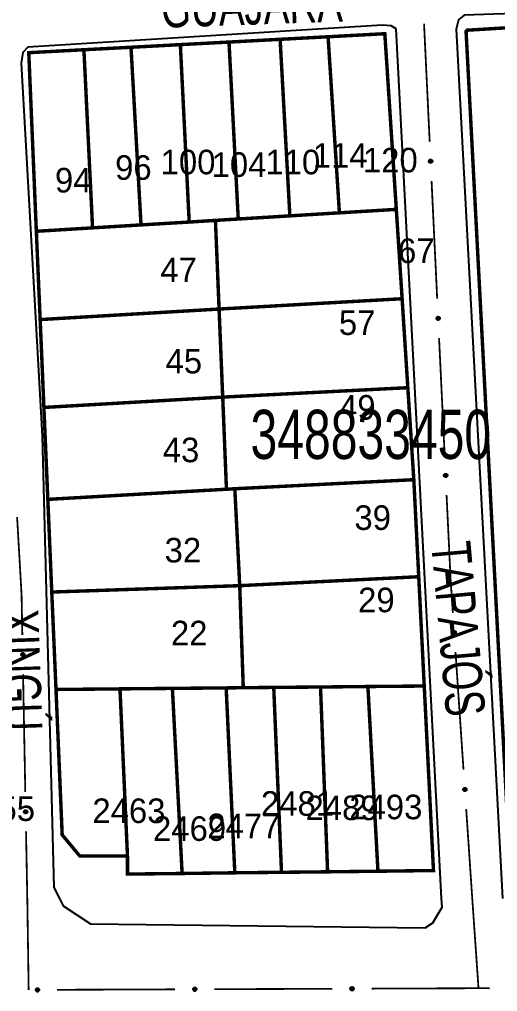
# Model space of a CAD drawing. Extents: x 202481 to 204056, y 4838981 to 4840330.
# Drawn here: x 203195.1 to 203243.7, y 4839888.1 to 4839987 of the extents above; entities that cross this region are included whole.
import ezdxf
from ezdxf.enums import TextEntityAlignment as Align

# ---------------------------------------------------------------- set-up
doc = ezdxf.new("R2010")
doc.units = 0
doc.header["$LTSCALE"] = 1.5
doc.header["$MEASUREMENT"] = 0
for name, color, linetype in [('CD_MALHA_LOTES', 7, 'CONTINUOUS'), ('CD_TXT_QUADRA', 7, 'CONTINUOUS'), ('RU-QUADRA', 210, 'CONTINUOUS'), ('SV-EIXO-RUA-PAV', 20, 'CONTINUOUS'), ('SV-RUA-PAVIM', 7, 'CONTINUOUS'), ('SV-TXT-RUA-PAV', 7, 'CONTINUOUS'), ('Th_NmrPort', 1, 'CONTINUOUS')]:
    doc.layers.add(name, color=color, linetype=linetype)
doc.styles.add('ARIAL', font='ARIAL.SHX')

msp = doc.modelspace()

# ---------------------------------------------------------------- linework, layer by layer
at = {"layer": 'CD_MALHA_LOTES', "linetype": 'Continuous', "const_width": 0.35, "flags": 128}
for points in [[(203240.52, 4839985.87), (203276.7, 4839988.07)], [(203216.41, 4839984.67), (203221.61, 4839984.95)], [(203221.61, 4839984.95), (203226.49, 4839985.21)], [(203222.6, 4839966.99), (203221.61, 4839984.95)], [(203226.49, 4839985.21), (203232.26, 4839985.52), (203233.43, 4839967.65)], [(203227.64, 4839967.3), (203226.49, 4839985.21)], [(203280.33, 4839901.01), (203244.99, 4839900.74), (203240.52, 4839985.87)], [(203201.65, 4839983.89), (203206.44, 4839984.14)], [(203206.44, 4839984.14), (203211.46, 4839984.41)], [(203207.46, 4839966.07), (203206.44, 4839984.14)], [(203211.46, 4839984.41), (203216.41, 4839984.67)], [(203212.36, 4839966.36), (203211.46, 4839984.41)], [(203217.35, 4839966.67), (203216.41, 4839984.67)], [(203201.65, 4839983.89), (203196.04, 4839983.59), (203196.81, 4839965.42)], [(203202.53, 4839965.77), (203201.65, 4839983.89)], [(203227.64, 4839967.3), (203222.6, 4839966.99)], [(203233.43, 4839967.65), (203227.64, 4839967.3)], [(203233.43, 4839967.65), (203234.02, 4839958.56)], [(203212.36, 4839966.36), (203207.46, 4839966.07)], [(203215.03, 4839966.53), (203212.36, 4839966.36)], [(203215.03, 4839966.53), (203217.35, 4839966.67)], [(203215.4, 4839957.51), (203215.03, 4839966.53)], [(203222.6, 4839966.99), (203217.35, 4839966.67)], [(203196.81, 4839965.42), (203202.53, 4839965.77)], [(203196.81, 4839965.42), (203197.2, 4839956.44)], [(203207.46, 4839966.07), (203202.53, 4839965.77)], [(203215.4, 4839957.51), (203234.02, 4839958.56)], [(203234.02, 4839958.56), (203234.6, 4839949.51)], [(203197.2, 4839956.44), (203215.4, 4839957.51)], [(203215.77, 4839948.55), (203215.4, 4839957.51)], [(203197.58, 4839947.5), (203197.2, 4839956.44)], [(203215.77, 4839948.55), (203234.6, 4839949.51)], [(203234.6, 4839949.51), (203235.21, 4839940.15)], [(203197.58, 4839947.5), (203215.77, 4839948.55)], [(203216.15, 4839939.18), (203215.77, 4839948.55)], [(203197.98, 4839938.15), (203197.58, 4839947.5)], [(203217, 4839939.23), (203235.21, 4839940.15)], [(203235.21, 4839940.15), (203235.71, 4839930.28)], [(203197.98, 4839938.15), (203216.15, 4839939.18)], [(203217, 4839939.23), (203216.15, 4839939.18)], [(203217.5, 4839929.37), (203217, 4839939.23)], [(203198.38, 4839928.72), (203197.98, 4839938.15)], [(203217.5, 4839929.37), (203235.71, 4839930.28)], [(203235.71, 4839930.28), (203236.27, 4839919.16)], [(203198.38, 4839928.72), (203217.5, 4839929.37)], [(203198.81, 4839918.81), (203198.38, 4839928.72)], [(203217.86, 4839918.99), (203217.5, 4839929.37)], [(203198.81, 4839918.81), (203205.32, 4839918.87)], [(203206.08, 4839901.88), (203201.22, 4839901.88), (203199.44, 4839904.02), (203198.81, 4839918.81)], [(203205.32, 4839918.87), (203210.65, 4839918.92)], [(203206.08, 4839901.88), (203205.32, 4839918.87)], [(203210.65, 4839918.92), (203216.12, 4839918.97)], [(203211.64, 4839900.09), (203210.65, 4839918.92)], [(203216.12, 4839918.97), (203217.86, 4839918.99)], [(203217, 4839900.16), (203216.12, 4839918.97)], [(203220.96, 4839919.02), (203217.86, 4839918.99)], [(203220.96, 4839919.02), (203225.72, 4839919.06)], [(203221.75, 4839900.21), (203220.96, 4839919.02)], [(203225.72, 4839919.06), (203230.54, 4839919.11)], [(203226.44, 4839900.26), (203225.72, 4839919.06)], [(203230.54, 4839919.11), (203236.27, 4839919.16)], [(203231.56, 4839900.32), (203230.54, 4839919.11)], [(203236.27, 4839919.16), (203237.21, 4839900.39), (203231.56, 4839900.32)], [(203211.64, 4839900.09), (203206.08, 4839900.03), (203206.08, 4839901.88)], [(203217, 4839900.16), (203211.64, 4839900.09)], [(203221.75, 4839900.21), (203217, 4839900.16)], [(203226.44, 4839900.26), (203221.75, 4839900.21)], [(203231.56, 4839900.32), (203226.44, 4839900.26)]]:
    msp.add_lwpolyline(points, dxfattribs=at)
at = {"layer": 'RU-QUADRA', "linetype": 'Continuous', "const_width": 0.18, "flags": 128}
msp.add_lwpolyline([(203240.52, 4839985.87), (203276.7, 4839988.07), (203280.33, 4839901.01), (203244.99, 4839900.74), (203241.7, 4839963.23)], close=True, dxfattribs=at)
at = {"layer": 'RU-QUADRA', "linetype": 'Continuous'}
for points in [[(203221.61, 4839984.95, 0.18, 0.18, 0), (203226.49, 4839985.21, 0.18, 0.18, 0)], [(203226.49, 4839985.21, 0.18, 0.18, 0), (203232.26, 4839985.52, 0.18, 0.18, 0)], [(203232.26, 4839985.52, 0.18, 0.18, 0), (203233.43, 4839967.65, 0.18, 0.18, 0)], [(203201.65, 4839983.89, 0.18, 0.18, 0), (203206.44, 4839984.14, 0.18, 0.18, 0)], [(203206.44, 4839984.14, 0.18, 0.18, 0), (203211.46, 4839984.41, 0.18, 0.18, 0)], [(203211.46, 4839984.41, 0.18, 0.18, 0), (203216.41, 4839984.67, 0.18, 0.18, 0)], [(203216.41, 4839984.67, 0.18, 0.18, 0), (203221.61, 4839984.95, 0.18, 0.18, 0)], [(203196.04, 4839983.59, 0.18, 0.18, 0), (203201.65, 4839983.89, 0.18, 0.18, 0)], [(203233.43, 4839967.65, 0.18, 0.18, 0), (203234.02, 4839958.56, 0.18, 0.18, 0)], [(203197.2, 4839956.44, 0.18, 0.18, 0), (203196.81, 4839965.42, 0.18, 0.18, 0)], [(203234.02, 4839958.56, 0.18, 0.18, 0), (203234.6, 4839949.51, 0.18, 0.18, 0)], [(203197.58, 4839947.5, 0.18, 0.18, 0), (203197.2, 4839956.44, 0.18, 0.18, 0)], [(203234.6, 4839949.51, 0.18, 0.18, 0), (203235.21, 4839940.15, 0.18, 0.18, 0)], [(203235.21, 4839940.15, 0.18, 0.18, 0), (203235.71, 4839930.28, 0.18, 0.18, 0)], [(203198.38, 4839928.72, 0.18, 0.18, 0), (203197.98, 4839938.15, 0.18, 0.18, 0)], [(203235.71, 4839930.28, 0.18, 0.18, 0), (203236.27, 4839919.16, 0.18, 0.18, 0)], [(203198.81, 4839918.81, 0.18, 0.18, 0), (203198.38, 4839928.72, 0.18, 0.18, 0)], [(203199.44, 4839904.02, 0.18, 0.18, 0), (203198.81, 4839918.81, 0.18, 0.18, 0)], [(203236.27, 4839919.16, 0.18, 0.18, 0), (203237.21, 4839900.39, 0.18, 0.18, 0)], [(203201.22, 4839901.88, 0.18, 0.18, 0), (203199.44, 4839904.02, 0.18, 0.18, 0)], [(203206.08, 4839901.88, 0.18, 0.18, 0), (203201.22, 4839901.88, 0.18, 0.18, 0)], [(203206.08, 4839900.03, 0.18, 0.18, 0), (203206.08, 4839901.88, 0.18, 0.18, 0)], [(203211.64, 4839900.09, 0.18, 0.18, 0), (203206.08, 4839900.03, 0.18, 0.18, 0)], [(203217, 4839900.16, 0.18, 0.18, 0), (203211.64, 4839900.09, 0.18, 0.18, 0)], [(203221.75, 4839900.21, 0.18, 0.18, 0), (203217, 4839900.16, 0.18, 0.18, 0)], [(203226.44, 4839900.26, 0.18, 0.18, 0), (203221.75, 4839900.21, 0.18, 0.18, 0)], [(203231.56, 4839900.32, 0.18, 0.18, 0), (203226.44, 4839900.26, 0.18, 0.18, 0)], [(203237.21, 4839900.39, 0.18, 0.18, 0), (203231.56, 4839900.32, 0.18, 0.18, 0)]]:
    msp.add_lwpolyline(points, format="xyseb", dxfattribs=at)
at = {"layer": 'RU-QUADRA', "linetype": 'Continuous', "const_width": 0.18, "flags": 128}
for points in [[(203196.81, 4839965.42), (203196.04, 4839983.59)], [(203197.98, 4839938.15), (203197.58, 4839947.5)]]:
    msp.add_lwpolyline(points, dxfattribs=at)
at = {"layer": 'SV-EIXO-RUA-PAV', "const_width": 0.18}
for points in [[(203236.250595, 4839986.528363), (203236.823478, 4839974.542046)], [(203237.014439, 4839970.546607), (203237.587321, 4839958.560289)], [(203237.778282, 4839954.56485), (203238.351165, 4839942.578533)], [(203238.542126, 4839938.583094), (203238.924048, 4839930.592216)], [(203194.852926, 4839936.350633), (203195.255696, 4839929.36223)], [(203238.924048, 4839930.592216), (203238.96, 4839929.84)], [(203238.96, 4839929.84), (203239.180234, 4839926.600552)], [(203195.255696, 4839929.36223), (203195.31, 4839928.42)], [(203195.31, 4839928.42), (203195.386196, 4839924.364509)], [(203239.451549, 4839922.609764), (203240.265492, 4839910.6374)], [(203195.461337, 4839920.365215), (203195.686759, 4839908.367332)], [(203240.536806, 4839906.646612), (203241.147264, 4839897.667339)], [(203195.7619, 4839904.368038), (203195.87461, 4839898.369097)], [(203195.87461, 4839898.369097), (203195.89, 4839897.55)], [(203195.89, 4839897.55), (203196.025323, 4839888.551017)], [(203241.147264, 4839897.667339), (203241.16, 4839897.48)], [(203241.16, 4839897.48), (203241.783635, 4839888.501633)], [(203196.025323, 4839888.551017), (203196.03, 4839888.24)], [(203198.927774, 4839888.25881), (203210.927692, 4839888.303088)], [(203214.927665, 4839888.317847), (203226.927583, 4839888.362125)], [(203230.927556, 4839888.376884), (203241.927481, 4839888.417472)], [(203241.783635, 4839888.501633), (203241.79, 4839888.41)], [(203241.927481, 4839888.417472), (203242.62, 4839888.42)], [(203242.62, 4839888.42), (203242.927303, 4839888.409673)]]:
    msp.add_lwpolyline(points, dxfattribs=at)
at = {"layer": 'SV-EIXO-RUA-PAV'}
for points in [[(203237.022054, 4839972.693098), (203237.058711, 4839972.660722), (203237.083596, 4839972.625399), (203237.095872, 4839972.589965), (203237.098554, 4839972.555824), (203237.097365, 4839972.520587), (203237.088328, 4839972.485326), (203237.069629, 4839972.448411), (203237.037409, 4839972.41141), (203236.999549, 4839972.388297), (203236.965454, 4839972.374403), (203236.930015, 4839972.369556), (203236.895803, 4839972.371284), (203236.859486, 4839972.381883), (203236.822261, 4839972.401197), (203236.78584, 4839972.434497), (203236.761681, 4839972.469293), (203236.750708, 4839972.503879), (203236.74606, 4839972.539537), (203236.747705, 4839972.575497), (203236.756776, 4839972.610059), (203236.77629, 4839972.647504), (203236.809633, 4839972.683016), (203236.844063, 4839972.707508), (203236.878485, 4839972.718964), (203236.913695, 4839972.722749), (203236.949051, 4839972.721986), (203236.984875, 4839972.714378), (203237.022054, 4839972.693098)], [(203237.785898, 4839956.711342), (203237.822555, 4839956.678965), (203237.84744, 4839956.643643), (203237.859715, 4839956.608208), (203237.862398, 4839956.574068), (203237.861209, 4839956.538831), (203237.852172, 4839956.503569), (203237.833473, 4839956.466654), (203237.801253, 4839956.429654), (203237.763393, 4839956.40654), (203237.729298, 4839956.392646), (203237.693859, 4839956.387799), (203237.659647, 4839956.389528), (203237.62333, 4839956.400126), (203237.586105, 4839956.419441), (203237.549684, 4839956.45274), (203237.525525, 4839956.487536), (203237.514552, 4839956.522122), (203237.509904, 4839956.557781), (203237.511549, 4839956.59374), (203237.520619, 4839956.628303), (203237.540134, 4839956.665747), (203237.573477, 4839956.701259), (203237.607907, 4839956.725751), (203237.642329, 4839956.737207), (203237.677538, 4839956.740993), (203237.712895, 4839956.74023), (203237.748719, 4839956.732621), (203237.785898, 4839956.711342)], [(203238.549741, 4839940.729585), (203238.586399, 4839940.697208), (203238.611283, 4839940.661886), (203238.623559, 4839940.626452), (203238.626242, 4839940.592311), (203238.625053, 4839940.557074), (203238.616016, 4839940.521812), (203238.597317, 4839940.484898), (203238.565097, 4839940.447897), (203238.527237, 4839940.424783), (203238.493141, 4839940.41089), (203238.457702, 4839940.406042), (203238.423491, 4839940.407771), (203238.387174, 4839940.418369), (203238.349949, 4839940.437684), (203238.313528, 4839940.470984), (203238.289369, 4839940.50578), (203238.278395, 4839940.540365), (203238.273748, 4839940.576024), (203238.275393, 4839940.611984), (203238.284463, 4839940.646546), (203238.303978, 4839940.683991), (203238.33732, 4839940.719503), (203238.371751, 4839940.743994), (203238.406173, 4839940.755451), (203238.441382, 4839940.759236), (203238.476739, 4839940.758473), (203238.512563, 4839940.750865), (203238.549741, 4839940.729585)], [(203239.415973, 4839924.755974), (203239.453274, 4839924.724341), (203239.478865, 4839924.689527), (203239.491851, 4839924.654347), (203239.49522, 4839924.620267), (203239.49474, 4839924.585013), (203239.486415, 4839924.549577), (203239.468462, 4839924.512293), (203239.436993, 4839924.474652), (203239.399606, 4839924.450781), (203239.365797, 4839924.436204), (203239.330463, 4839924.430645), (203239.296223, 4839924.431685), (203239.2597, 4839924.44155), (203239.222094, 4839924.460112), (203239.18501, 4839924.492672), (203239.160157, 4839924.526975), (203239.148489, 4839924.561333), (203239.143125, 4839924.596891), (203239.144046, 4839924.632876), (203239.152419, 4839924.667614), (203239.171177, 4839924.705444), (203239.203798, 4839924.74162), (203239.237728, 4839924.766799), (203239.271913, 4839924.778946), (203239.307039, 4839924.783439), (203239.342404, 4839924.783387), (203239.378374, 4839924.776501), (203239.415973, 4839924.755974)], [(203195.531129, 4839922.510585), (203195.566833, 4839922.47716), (203195.590684, 4839922.441132), (203195.601928, 4839922.405356), (203195.603621, 4839922.371152), (203195.601411, 4839922.335965), (203195.591357, 4839922.300979), (203195.571596, 4839922.264622), (203195.538318, 4839922.22857), (203195.499804, 4839922.206563), (203195.465321, 4839922.193663), (203195.429756, 4839922.189844), (203195.395609, 4839922.192563), (203195.359614, 4839922.204209), (203195.322964, 4839922.224594), (203195.287523, 4839922.258934), (203195.264383, 4839922.294416), (203195.254415, 4839922.329305), (203195.250803, 4839922.365083), (203195.253489, 4839922.40098), (203195.263556, 4839922.435265), (203195.284148, 4839922.472129), (203195.318505, 4839922.50666), (203195.35363, 4839922.530144), (203195.38837, 4839922.540599), (203195.423674, 4839922.543362), (203195.458994, 4839922.541575), (203195.494583, 4839922.532932), (203195.531129, 4839922.510585)], [(203240.501231, 4839908.792822), (203240.538532, 4839908.76119), (203240.564122, 4839908.726375), (203240.577108, 4839908.691195), (203240.580478, 4839908.657115), (203240.579998, 4839908.621861), (203240.571672, 4839908.586425), (203240.55372, 4839908.549141), (203240.522251, 4839908.5115), (203240.484864, 4839908.487629), (203240.451054, 4839908.473053), (203240.41572, 4839908.467493), (203240.381481, 4839908.468533), (203240.344958, 4839908.478398), (203240.307352, 4839908.49696), (203240.270268, 4839908.52952), (203240.245414, 4839908.563823), (203240.233747, 4839908.598181), (203240.228383, 4839908.633739), (203240.229304, 4839908.669724), (203240.237677, 4839908.704462), (203240.256434, 4839908.742292), (203240.289056, 4839908.778468), (203240.322986, 4839908.803647), (203240.357171, 4839908.815794), (203240.392297, 4839908.820287), (203240.427662, 4839908.820235), (203240.463632, 4839908.813349), (203240.501231, 4839908.792822)], [(203195.831691, 4839906.513408), (203195.867395, 4839906.479983), (203195.891246, 4839906.443955), (203195.90249, 4839906.40818), (203195.904183, 4839906.373976), (203195.901974, 4839906.338788), (203195.891919, 4839906.303803), (203195.872159, 4839906.267445), (203195.83888, 4839906.231394), (203195.800367, 4839906.209386), (203195.765883, 4839906.196486), (203195.730319, 4839906.192667), (203195.696171, 4839906.195386), (203195.660176, 4839906.207032), (203195.623527, 4839906.227418), (203195.588086, 4839906.261758), (203195.564945, 4839906.297239), (203195.554978, 4839906.332128), (203195.551365, 4839906.367907), (203195.554051, 4839906.403804), (203195.564119, 4839906.438089), (203195.58471, 4839906.474952), (203195.619067, 4839906.509483), (203195.654193, 4839906.532967), (203195.688932, 4839906.543422), (203195.724237, 4839906.546186), (203195.759556, 4839906.544399), (203195.795145, 4839906.535756), (203195.831691, 4839906.513408)], [(203196.783702, 4839888.36098), (203196.817662, 4839888.396176), (203196.854046, 4839888.41948), (203196.889987, 4839888.430183), (203196.924213, 4839888.431359), (203196.959363, 4839888.428619), (203196.994193, 4839888.418038), (203197.030248, 4839888.39773), (203197.065793, 4839888.363911), (203197.087216, 4839888.32507), (203197.099594, 4839888.290396), (203197.102876, 4839888.254777), (203197.099642, 4839888.220675), (203197.087454, 4839888.18486), (203197.066518, 4839888.148523), (203197.031646, 4839888.113604), (203196.995819, 4839888.091001), (203196.960784, 4839888.081562), (203196.924955, 4839888.07849), (203196.889103, 4839888.081718), (203196.854974, 4839888.092302), (203196.818425, 4839888.113447), (203196.784416, 4839888.148322), (203196.761465, 4839888.183797), (203196.751537, 4839888.218691), (203196.749306, 4839888.254033), (203196.751626, 4839888.289322), (203196.760805, 4839888.324776), (203196.783702, 4839888.36098)], [(203212.783593, 4839888.420017), (203212.817553, 4839888.455213), (203212.853937, 4839888.478517), (203212.889878, 4839888.48922), (203212.924104, 4839888.490396), (203212.959254, 4839888.487656), (203212.994084, 4839888.477074), (203213.030139, 4839888.456767), (203213.065684, 4839888.422948), (203213.087107, 4839888.384107), (203213.099485, 4839888.349432), (203213.102767, 4839888.313814), (203213.099533, 4839888.279712), (203213.087345, 4839888.243897), (203213.066409, 4839888.207559), (203213.031537, 4839888.17264), (203212.99571, 4839888.150038), (203212.960675, 4839888.140599), (203212.924846, 4839888.137527), (203212.888994, 4839888.140754), (203212.854865, 4839888.151338), (203212.818316, 4839888.172484), (203212.784307, 4839888.207358), (203212.761356, 4839888.242834), (203212.751428, 4839888.277728), (203212.749197, 4839888.31307), (203212.751517, 4839888.348358), (203212.760696, 4839888.383813), (203212.783593, 4839888.420017)], [(203228.783484, 4839888.479054), (203228.817444, 4839888.51425), (203228.853829, 4839888.537554), (203228.889769, 4839888.548257), (203228.923995, 4839888.549433), (203228.959146, 4839888.546693), (203228.993975, 4839888.536111), (203229.03003, 4839888.515804), (203229.065575, 4839888.481985), (203229.086998, 4839888.443144), (203229.099376, 4839888.408469), (203229.102658, 4839888.372851), (203229.099424, 4839888.338749), (203229.087236, 4839888.302934), (203229.0663, 4839888.266596), (203229.031428, 4839888.231677), (203228.995602, 4839888.209075), (203228.960566, 4839888.199636), (203228.924737, 4839888.196563), (203228.888885, 4839888.199791), (203228.854756, 4839888.210375), (203228.818207, 4839888.231521), (203228.784199, 4839888.266395), (203228.761248, 4839888.301871), (203228.751319, 4839888.336764), (203228.749088, 4839888.372106), (203228.751408, 4839888.407395), (203228.760587, 4839888.442849), (203228.783484, 4839888.479054)]]:
    msp.add_lwpolyline(points, close=True, dxfattribs=at)
for points in [[(203236.747705, 4839972.575497), (203236.761681, 4839972.469293)], [(203236.753082, 4839972.588473), (203236.772966, 4839972.45828)], [(203236.756776, 4839972.610059), (203236.78584, 4839972.434497)], [(203236.769172, 4839972.623394), (203236.803217, 4839972.425574)], [(203236.77629, 4839972.647504), (203236.822261, 4839972.401197)], [(203236.794673, 4839972.661497), (203236.840217, 4839972.394556)], [(203236.809633, 4839972.683016), (203236.859486, 4839972.381883)], [(203236.825951, 4839972.693046), (203236.876371, 4839972.381258)], [(203236.844063, 4839972.707508), (203236.895803, 4839972.371284)], [(203236.860672, 4839972.709732), (203236.912264, 4839972.37341)], [(203236.878485, 4839972.718964), (203236.930015, 4839972.369556)], [(203236.895783, 4839972.718241), (203236.94504, 4839972.373611)], [(203236.913695, 4839972.722749), (203236.965454, 4839972.374403)], [(203236.932648, 4839972.718637), (203236.984045, 4839972.386404)], [(203236.949051, 4839972.721986), (203236.999549, 4839972.388297)], [(203236.967048, 4839972.713451), (203237.018701, 4839972.404453)], [(203236.984875, 4839972.714378), (203237.037409, 4839972.41141)], [(203237.001708, 4839972.702812), (203237.051472, 4839972.433341)], [(203237.022054, 4839972.693098), (203237.069629, 4839972.448411)], [(203237.041305, 4839972.674651), (203237.078205, 4839972.474235)], [(203237.058711, 4839972.660722), (203237.088328, 4839972.485326)], [(203237.072984, 4839972.640647), (203237.091439, 4839972.511752)], [(203237.083596, 4839972.625399), (203237.097365, 4839972.520587)], [(203237.511549, 4839956.59374), (203237.525525, 4839956.487536)], [(203237.516926, 4839956.606717), (203237.53681, 4839956.476524)], [(203237.520619, 4839956.628303), (203237.549684, 4839956.45274)], [(203237.533016, 4839956.641638), (203237.56706, 4839956.443817)], [(203237.540134, 4839956.665747), (203237.586105, 4839956.419441)], [(203237.558517, 4839956.679741), (203237.604061, 4839956.4128)], [(203237.573477, 4839956.701259), (203237.62333, 4839956.400126)], [(203237.589795, 4839956.71129), (203237.640215, 4839956.399501)], [(203237.607907, 4839956.725751), (203237.659647, 4839956.389528)], [(203237.624515, 4839956.727976), (203237.676108, 4839956.391654)], [(203237.642329, 4839956.737207), (203237.693859, 4839956.387799)], [(203237.659627, 4839956.736484), (203237.708884, 4839956.391854)], [(203237.677538, 4839956.740993), (203237.729298, 4839956.392646)], [(203237.696492, 4839956.73688), (203237.747889, 4839956.404647)], [(203237.712895, 4839956.74023), (203237.763393, 4839956.40654)], [(203237.730892, 4839956.731694), (203237.782544, 4839956.422697)], [(203237.748719, 4839956.732621), (203237.801253, 4839956.429654)], [(203237.765552, 4839956.721056), (203237.815316, 4839956.451584)], [(203237.785898, 4839956.711342), (203237.833473, 4839956.466654)], [(203237.805148, 4839956.692895), (203237.842049, 4839956.492478)], [(203237.822555, 4839956.678965), (203237.852172, 4839956.503569)], [(203237.836827, 4839956.658891), (203237.855283, 4839956.529995)], [(203237.84744, 4839956.643643), (203237.861209, 4839956.538831)], [(203238.275393, 4839940.611984), (203238.289369, 4839940.50578)], [(203238.28077, 4839940.62496), (203238.300653, 4839940.494767)], [(203238.284463, 4839940.646546), (203238.313528, 4839940.470984)], [(203238.29686, 4839940.659881), (203238.330904, 4839940.462061)], [(203238.303978, 4839940.683991), (203238.349949, 4839940.437684)], [(203238.32236, 4839940.697984), (203238.367905, 4839940.431043)], [(203238.33732, 4839940.719503), (203238.387174, 4839940.418369)], [(203238.353639, 4839940.729533), (203238.404058, 4839940.417744)], [(203238.371751, 4839940.743994), (203238.423491, 4839940.407771)], [(203238.388359, 4839940.746219), (203238.439952, 4839940.409897)], [(203238.406173, 4839940.755451), (203238.457702, 4839940.406042)], [(203238.423471, 4839940.754728), (203238.472728, 4839940.410098)], [(203238.441382, 4839940.759236), (203238.493141, 4839940.41089)], [(203238.460336, 4839940.755124), (203238.511733, 4839940.422891)], [(203238.476739, 4839940.758473), (203238.527237, 4839940.424783)], [(203238.494736, 4839940.749938), (203238.546388, 4839940.44094)], [(203238.512563, 4839940.750865), (203238.565097, 4839940.447897)], [(203238.529396, 4839940.739299), (203238.57916, 4839940.469828)], [(203238.549741, 4839940.729585), (203238.597317, 4839940.484898)], [(203238.568992, 4839940.711138), (203238.605893, 4839940.510722)], [(203238.586399, 4839940.697208), (203238.616016, 4839940.521812)], [(203238.600671, 4839940.677134), (203238.619127, 4839940.548239)], [(203238.611283, 4839940.661886), (203238.625053, 4839940.557074)], [(203239.237728, 4839924.766799), (203239.296223, 4839924.431685)], [(203239.254289, 4839924.769358), (203239.312638, 4839924.434142)], [(203239.271913, 4839924.778946), (203239.330463, 4839924.430645)], [(203239.289222, 4839924.778571), (203239.345404, 4839924.435002)], [(203239.307039, 4839924.783439), (203239.365797, 4839924.436204)], [(203239.326072, 4839924.779708), (203239.384143, 4839924.448577)], [(203239.342404, 4839924.783387), (203239.399606, 4839924.450781)], [(203239.360569, 4839924.775215), (203239.418428, 4839924.46732)], [(203239.378374, 4839924.776501), (203239.436993, 4839924.474652)], [(203239.395436, 4839924.765277), (203239.450612, 4839924.496861)], [(203239.144046, 4839924.632876), (203239.160157, 4839924.526975)], [(203239.149161, 4839924.645958), (203239.17166, 4839924.516191)], [(203239.152419, 4839924.667614), (203239.18501, 4839924.492672)], [(203239.164545, 4839924.681196), (203239.202563, 4839924.484101)], [(203239.171177, 4839924.705444), (203239.222094, 4839924.460112)], [(203239.189274, 4839924.719804), (203239.24018, 4839924.453834)], [(203239.203798, 4839924.74162), (203239.2597, 4839924.44155)], [(203239.219911, 4839924.751976), (203239.276594, 4839924.441265)], [(203239.415973, 4839924.755974), (203239.468462, 4839924.512293)], [(203239.435591, 4839924.737918), (203239.476517, 4839924.538285)], [(203239.453274, 4839924.724341), (203239.486415, 4839924.549577)], [(203239.467948, 4839924.704558), (203239.488993, 4839924.57606)], [(203239.478865, 4839924.689527), (203239.49474, 4839924.585013)], [(203195.253489, 4839922.40098), (203195.264383, 4839922.294416)], [(203195.25924, 4839922.413796), (203195.275343, 4839922.283081)], [(203195.263556, 4839922.435265), (203195.287523, 4839922.258934)], [(203195.276334, 4839922.448236), (203195.304634, 4839922.249512)], [(203195.284148, 4839922.472129), (203195.322964, 4839922.224594)], [(203195.302928, 4839922.485584), (203195.34072, 4839922.217436)], [(203195.318505, 4839922.50666), (203195.359614, 4839922.204209)], [(203195.335107, 4839922.516213), (203195.376474, 4839922.203095)], [(203195.35363, 4839922.530144), (203195.395609, 4839922.192563)], [(203195.370296, 4839922.531887), (203195.412124, 4839922.194212)], [(203195.38837, 4839922.540599), (203195.429756, 4839922.189844)], [(203195.405639, 4839922.539375), (203195.444893, 4839922.193463)], [(203195.423674, 4839922.543362), (203195.465321, 4839922.193663)], [(203195.442501, 4839922.538703), (203195.484252, 4839922.20512)], [(203195.458994, 4839922.541575), (203195.499804, 4839922.206563)], [(203195.476736, 4839922.532522), (203195.519416, 4839922.222158)], [(203195.494583, 4839922.532932), (203195.538318, 4839922.22857)], [(203195.511073, 4839922.520884), (203195.55301, 4839922.250084)], [(203195.531129, 4839922.510585), (203195.571596, 4839922.264622)], [(203195.549837, 4839922.491588), (203195.580917, 4839922.290187)], [(203195.566833, 4839922.47716), (203195.591357, 4839922.300979)], [(203195.580518, 4839922.45668), (203195.595232, 4839922.327304)], [(203195.590684, 4839922.441132), (203195.601411, 4839922.335965)], [(203240.229304, 4839908.669724), (203240.245414, 4839908.563823)], [(203240.234419, 4839908.682807), (203240.256918, 4839908.55304)], [(203240.237677, 4839908.704462), (203240.270268, 4839908.52952)], [(203240.249803, 4839908.718044), (203240.287821, 4839908.520949)], [(203240.256434, 4839908.742292), (203240.307352, 4839908.49696)], [(203240.274532, 4839908.756653), (203240.325438, 4839908.490682)], [(203240.289056, 4839908.778468), (203240.344958, 4839908.478398)], [(203240.305168, 4839908.788824), (203240.361852, 4839908.478113)], [(203240.322986, 4839908.803647), (203240.381481, 4839908.468533)], [(203240.339546, 4839908.806206), (203240.397895, 4839908.47099)], [(203240.357171, 4839908.815794), (203240.41572, 4839908.467493)], [(203240.374479, 4839908.815419), (203240.430661, 4839908.47185)], [(203240.392297, 4839908.820287), (203240.451054, 4839908.473053)], [(203240.411329, 4839908.816557), (203240.469401, 4839908.485425)], [(203240.427662, 4839908.820235), (203240.484864, 4839908.487629)], [(203240.445826, 4839908.812064), (203240.503686, 4839908.504168)], [(203240.463632, 4839908.813349), (203240.522251, 4839908.5115)], [(203240.480694, 4839908.802125), (203240.535869, 4839908.533709)], [(203240.501231, 4839908.792822), (203240.55372, 4839908.549141)], [(203240.520849, 4839908.774766), (203240.561774, 4839908.575133)], [(203240.538532, 4839908.76119), (203240.571672, 4839908.586425)], [(203240.553205, 4839908.741406), (203240.574251, 4839908.612908)], [(203240.564122, 4839908.726375), (203240.579998, 4839908.621861)], [(203195.554051, 4839906.403804), (203195.564945, 4839906.297239)], [(203195.559802, 4839906.416619), (203195.575906, 4839906.285904)], [(203195.564119, 4839906.438089), (203195.588086, 4839906.261758)], [(203195.576897, 4839906.451059), (203195.605196, 4839906.252335)], [(203195.58471, 4839906.474952), (203195.623527, 4839906.227418)], [(203195.60349, 4839906.488407), (203195.641283, 4839906.220259)], [(203195.619067, 4839906.509483), (203195.660176, 4839906.207032)], [(203195.635669, 4839906.519037), (203195.677036, 4839906.205918)], [(203195.654193, 4839906.532967), (203195.696171, 4839906.195386)], [(203195.670859, 4839906.53471), (203195.712687, 4839906.197035)], [(203195.688932, 4839906.543422), (203195.730319, 4839906.192667)], [(203195.706202, 4839906.542198), (203195.745455, 4839906.196286)], [(203195.724237, 4839906.546186), (203195.765883, 4839906.196486)], [(203195.743063, 4839906.541526), (203195.784814, 4839906.207943)], [(203195.759556, 4839906.544399), (203195.800367, 4839906.209386)], [(203195.777298, 4839906.535345), (203195.819978, 4839906.224981)], [(203195.795145, 4839906.535756), (203195.83888, 4839906.231394)], [(203195.811636, 4839906.523708), (203195.853572, 4839906.252908)], [(203195.831691, 4839906.513408), (203195.872159, 4839906.267445)], [(203195.8504, 4839906.494411), (203195.881479, 4839906.29301)], [(203195.867395, 4839906.479983), (203195.891919, 4839906.303803)], [(203195.88108, 4839906.459504), (203195.895794, 4839906.330128)], [(203195.891246, 4839906.443955), (203195.901974, 4839906.338788)], [(203196.749306, 4839888.254033), (203197.099594, 4839888.290396)], [(203196.751537, 4839888.218691), (203197.102876, 4839888.254777)], [(203196.751626, 4839888.289322), (203197.087216, 4839888.32507)], [(203196.753021, 4839888.23594), (203197.099486, 4839888.269967)], [(203196.754249, 4839888.272787), (203197.088424, 4839888.309498)], [(203196.759974, 4839888.200488), (203197.098243, 4839888.237214)], [(203196.760805, 4839888.324776), (203197.065793, 4839888.363911)], [(203196.760946, 4839888.306925), (203197.071919, 4839888.344915)], [(203196.761465, 4839888.183797), (203197.099642, 4839888.220675)], [(203196.773101, 4839888.341083), (203197.044503, 4839888.378927)], [(203196.775115, 4839888.165066), (203197.088822, 4839888.201701)], [(203196.783702, 4839888.36098), (203197.030248, 4839888.39773)], [(203196.784416, 4839888.148322), (203197.087454, 4839888.18486)], [(203196.802979, 4839888.3794), (203197.004826, 4839888.407435)], [(203196.817662, 4839888.396176), (203196.994193, 4839888.418038)], [(203196.838346, 4839888.40955), (203196.967929, 4839888.422309)], [(203196.854046, 4839888.41948), (203196.959363, 4839888.428619)], [(203212.749197, 4839888.31307), (203213.099485, 4839888.349432)], [(203212.751428, 4839888.277728), (203213.102767, 4839888.313814)], [(203212.751517, 4839888.348358), (203213.087107, 4839888.384107)], [(203212.752912, 4839888.294977), (203213.099377, 4839888.329004)], [(203212.75414, 4839888.331824), (203213.088315, 4839888.368534)], [(203212.759865, 4839888.259525), (203213.098134, 4839888.296251)], [(203212.760696, 4839888.383813), (203213.065684, 4839888.422948)], [(203212.760837, 4839888.365962), (203213.07181, 4839888.403951)], [(203212.761356, 4839888.242834), (203213.099533, 4839888.279712)], [(203212.772992, 4839888.40012), (203213.044394, 4839888.437964)], [(203212.775006, 4839888.224103), (203213.088713, 4839888.260738)], [(203212.783593, 4839888.420017), (203213.030139, 4839888.456767)], [(203212.784307, 4839888.207358), (203213.087345, 4839888.243897)], [(203212.80287, 4839888.438437), (203213.004717, 4839888.466472)], [(203212.805146, 4839888.191465), (203213.073834, 4839888.225205)], [(203212.817553, 4839888.455213), (203212.994084, 4839888.477074)], [(203212.818316, 4839888.172484), (203213.066409, 4839888.207559)], [(203212.838237, 4839888.468587), (203212.96782, 4839888.481346)], [(203212.842089, 4839888.164311), (203213.041217, 4839888.189607)], [(203212.853937, 4839888.478517), (203212.959254, 4839888.487656)], [(203212.854865, 4839888.151338), (203213.031537, 4839888.17264)], [(203228.749088, 4839888.372106), (203229.099376, 4839888.408469)], [(203228.751319, 4839888.336764), (203229.102658, 4839888.372851)], [(203228.751408, 4839888.407395), (203229.086998, 4839888.443144)], [(203228.752803, 4839888.354013), (203229.099268, 4839888.388041)], [(203228.754032, 4839888.39086), (203229.088206, 4839888.427571)], [(203228.759756, 4839888.318561), (203229.098025, 4839888.355287)], [(203228.760587, 4839888.442849), (203229.065575, 4839888.481985)], [(203228.760728, 4839888.424998), (203229.071701, 4839888.462988)], [(203228.761248, 4839888.301871), (203229.099424, 4839888.338749)], [(203228.772883, 4839888.459157), (203229.044285, 4839888.497)], [(203228.774897, 4839888.283139), (203229.088604, 4839888.319775)], [(203228.783484, 4839888.479054), (203229.03003, 4839888.515804)], [(203228.784199, 4839888.266395), (203229.087236, 4839888.302934)], [(203228.802761, 4839888.497474), (203229.004609, 4839888.525509)], [(203228.805037, 4839888.250502), (203229.073725, 4839888.284242)], [(203228.817444, 4839888.51425), (203228.993975, 4839888.536111)], [(203228.818207, 4839888.231521), (203229.0663, 4839888.266596)], [(203228.838128, 4839888.527624), (203228.967711, 4839888.540383)], [(203228.84198, 4839888.223347), (203229.041108, 4839888.248644)], [(203228.853829, 4839888.537554), (203228.959146, 4839888.546693)], [(203228.854756, 4839888.210375), (203229.031428, 4839888.231677)], [(203228.876158, 4839888.205735), (203229.007101, 4839888.219863)], [(203228.888885, 4839888.199791), (203228.995602, 4839888.209075)], [(203196.805255, 4839888.132428), (203197.073943, 4839888.166168)], [(203196.818425, 4839888.113447), (203197.066518, 4839888.148523)], [(203196.842198, 4839888.105274), (203197.041326, 4839888.13057)], [(203196.854974, 4839888.092302), (203197.031646, 4839888.113604)], [(203196.876376, 4839888.087661), (203197.007319, 4839888.10179)], [(203196.889103, 4839888.081718), (203196.995819, 4839888.091001)], [(203212.876267, 4839888.146698), (203213.00721, 4839888.160826)], [(203212.888994, 4839888.140754), (203212.99571, 4839888.150038)]]:
    msp.add_lwpolyline(points, dxfattribs=at)
at = {"layer": 'SV-RUA-PAVIM', "linetype": 'Continuous'}
for points in [[(203284.65, 4839897.55, 6.32), (203285.08, 4839898.71, 6.32), (203282.76, 4839981.11, 6.32), (203282.56, 4839987.98, 5.77), (203281.88, 4839988.78, 5.77), (203280.74, 4839989.07, 5.78), (203247.39, 4839987.65, 5.89), (203240.32, 4839987.41, 5.91), (203239.74, 4839986.94, 5.91), (203239.52, 4839985.97, 6.07), (203244.23, 4839897.55, 6.06)], [(203238.04, 4839897.55, 6.01), (203233.42, 4839986.01, 6.01), (203232.91, 4839986.33, 6.01), (203231.98, 4839986.38, 6.01), (203195.93, 4839984.16, 5.81), (203195.43, 4839983.6, 5.82), (203195.28, 4839982.54, 5.79), (203197.4, 4839944.61, 5.66)], [(203197.4, 4839944.61, 5.66), (203198.59, 4839898.66, 5.66), (203199.16, 4839897.55, 5.66)], [(203199.16, 4839897.55, 5.66), (203199.54, 4839896.81, 5.66), (203202.31, 4839894.98, 5.67), (203236.35, 4839894.57, 5.7), (203237.14, 4839895.06, 5.7), (203238.09, 4839896.65, 5.7), (203238.04, 4839897.55, 6.01)]]:
    msp.add_polyline3d(points, dxfattribs=at)

# ---------------------------------------------------------------- texts
at = {"layer": 'CD_TXT_QUADRA', "style": 'ARIAL', "width": 0.7}
msp.add_text('348833450', height=5, dxfattribs=at).set_placement((203218.6, 4839942.26, 8.5))
at = {"layer": 'SV-TXT-RUA-PAV', "style": 'ARIAL', "width": 0.7}
for s, rotation, p in [('GUAJARÁ', 2, (203209.55, 4839986.12)), ('TAPAJÓS', 275, (203236.97, 4839933.69)), ('XINGÚ', 272, (203193.01, 4839926.9))]:
    msp.add_text(s, height=4, rotation=rotation, dxfattribs=at).set_placement(p)
at = {"layer": 'Th_NmrPort', "color": 1}
for s, p in [('114', (203224.927858, 4839973.133958)), ('100', (203209.45344, 4839972.467437)), ('104', (203214.637858, 4839972.203958)), ('110', (203220.11344, 4839972.467437)), ('120', (203230.03344, 4839972.657437)), ('96', (203204.82344, 4839971.907437)), ('94', (203198.70344, 4839970.617437)), ('67', (203233.606522, 4839963.440485)), ('47', (203209.426522, 4839961.500485)), ('57', (203227.586522, 4839956.120485)), ('45', (203209.951762, 4839952.209694)), ('49', (203227.602929, 4839947.507925)), ('43', (203209.671762, 4839943.179694)), ('39', (203229.166522, 4839936.290485)), ('32', (203209.861762, 4839932.979694)), ('29', (203229.542929, 4839927.917925)), ('22', (203210.501762, 4839924.549694)), ('2455', (203189.239694, 4839906.678238)), ('2481', (203219.659023, 4839907.210917)), ('2489', (203224.19344, 4839906.767437)), ('2493', (203228.64344, 4839906.857437)), ('2463', (203202.509023, 4839906.470917)), ('2477', (203214.200441, 4839904.928457)), ('2469', (203208.679963, 4839904.655841))]:
    msp.add_text(s, height=2.5, dxfattribs=at).set_placement(p, align=Align.MIDDLE_LEFT)

doc.saveas('drawing.dxf')
